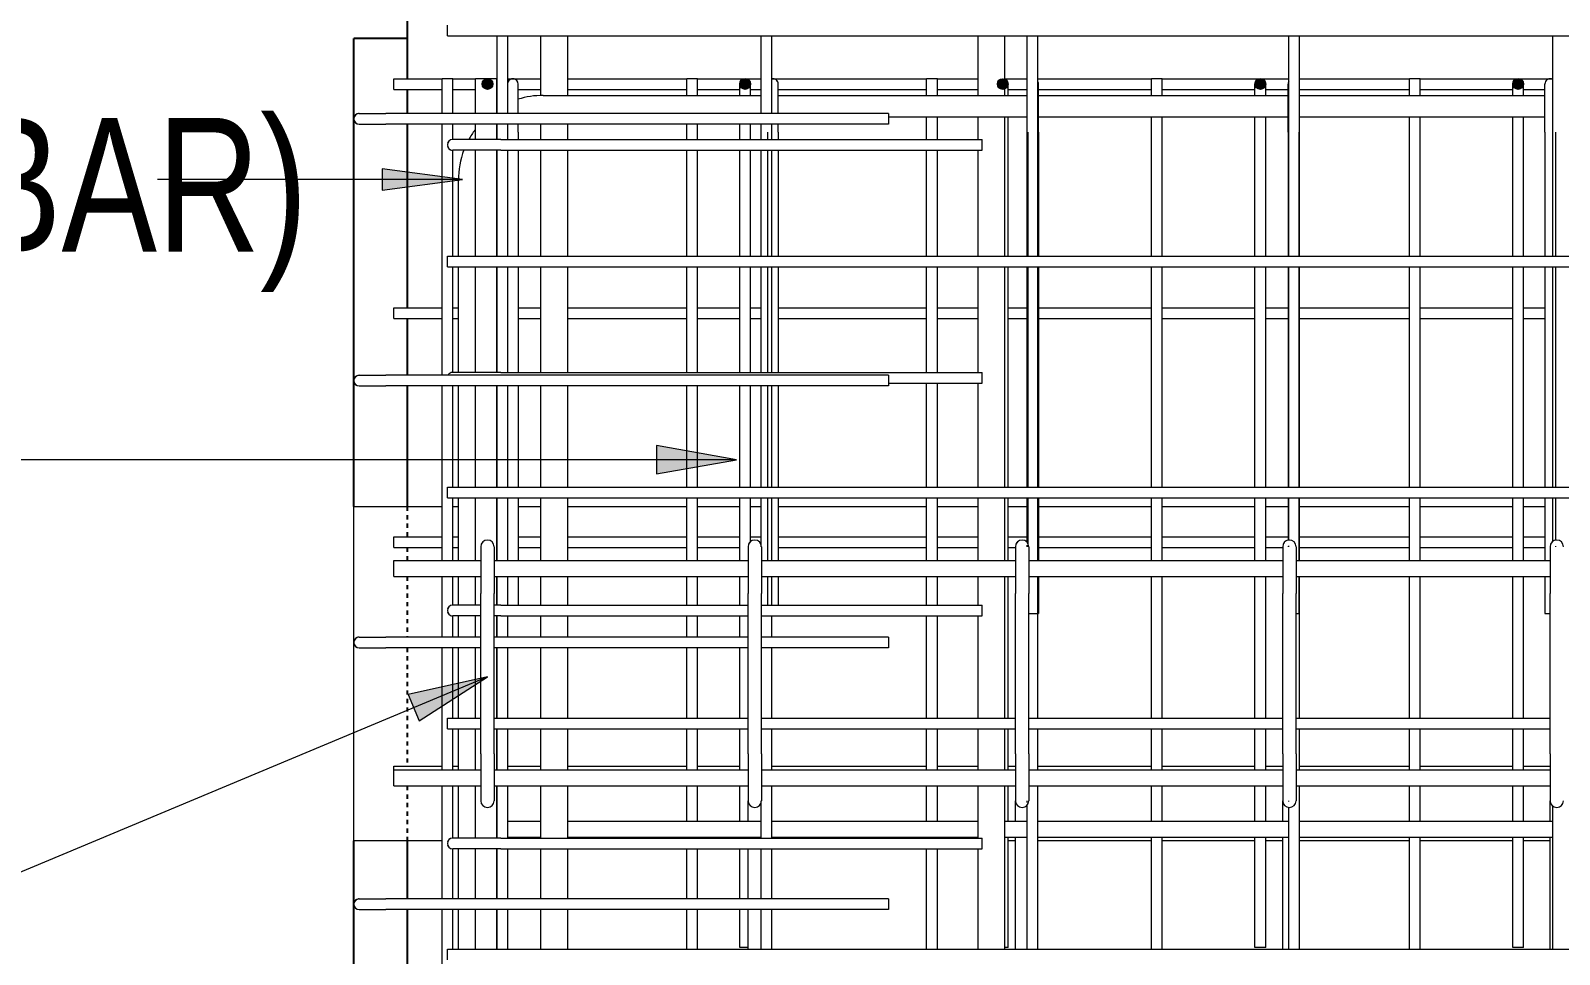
# Model space of a CAD drawing. Header units: millimetres. Extents: x 15382 to 36280, y -2060 to 13564.
# Drawn here: x 18068 to 19212, y 2975 to 3666 of the extents above; entities that cross this region are included whole.
import ezdxf

# ---------------------------------------------------------------- set-up
doc = ezdxf.new("R2010")
doc.units = ezdxf.units.MM
doc.linetypes.add('Dash', pattern=[6.36, 3.18, -3.18])
for name, color, linetype, lineweight in [('A-WALL', 113, 'Continuous', 25), ('A-WALL-HDLN', 110, 'Dash', 25), ('S-BEAM', 12, 'Continuous', 18), ('S-RBAR', 171, 'Continuous', 18), ('S-RBAR-IDEN', 171, 'Continuous', 9)]:
    doc.layers.add(name, color=color, linetype=linetype, lineweight=lineweight)
doc.styles.add('Nirmala UI Semilight', font='NirmalaS.ttf', dxfattribs={"width": 0.8, "height": 100})

# ---------------------------------------------------------------- blocks, each defined once
blk = doc.blocks.new('M_Rectangular Corbel - M_Rectangular Corbel-1451328-Elevation Front 1')
at = {"layer": 'S-BEAM'}
for p, q in [((18310.1, 3060), (18310.1, 3310)), ((18310.1, 3310), (18376.1, 3310)), ((18384.1, 3310), (18388.3, 3310)), ((18433, 3310), (18450.1, 3310)), ((18470.1, 3310), (18559.2, 3310)), ((18567.2, 3310), (18598.8, 3310)), ((18606.8, 3310), (18614.7, 3310)), ((18627.6, 3310), (18738.6, 3310)), ((18746.6, 3310), (18777.1, 3310)), ((18799.5, 3310), (18813.7, 3310)), ((18822.3, 3310), (18906.7, 3310)), ((18914.7, 3310), (18984.2, 3310)), ((18992.2, 3310), (19008.9, 3310)), ((19017.6, 3310), (19099.8, 3310)), ((19107.8, 3310), (19177, 3310)), ((19185, 3310), (19201, 3310)), ((18376.1, 3060), (18310.1, 3060)), ((18805, 3060), (18799.5, 3060)), ((18906.7, 3060), (18821.7, 3060)), ((18984.2, 3060), (18914.7, 3060)), ((19004.9, 3060), (18992.2, 3060)), ((19099.8, 3060), (19017.6, 3060)), ((19177, 3060), (19107.8, 3060)), ((19204.9, 3060), (19185, 3060))]:
    blk.add_line(p, q, dxfattribs=at)

msp = doc.modelspace()

# ---------------------------------------------------------------- hatches: boundary and pattern name
at = {"layer": 'S-RBAR'}
for points in [[(18410.1, 3622), (18414.1, 3626), (18410.1, 3630), (18406.1, 3626), (18406.4, 3625.6)], [(18602.8, 3622), (18606.8, 3626), (18602.8, 3630), (18598.8, 3626)], [(18795.5, 3622), (18799.5, 3626), (18795.5, 3630), (18791.5, 3626)], [(18988.2, 3622), (18992.2, 3626), (18988.2, 3630), (18984.2, 3626)], [(19181, 3622), (19185, 3626), (19181, 3630), (19177, 3626)]]:
    msp.add_hatch(color=256, dxfattribs=at).paths.add_polyline_path(points)
h = msp.add_hatch(color=256, dxfattribs=at)
edge = h.paths.add_edge_path()
edge.add_arc((18410.1, 3626), 4, 0, 360)
h = msp.add_hatch(color=256, dxfattribs=at)
edge = h.paths.add_edge_path()
edge.add_arc((18602.8, 3626), 4, 0, 360)
h = msp.add_hatch(color=256, dxfattribs=at)
edge = h.paths.add_edge_path()
edge.add_arc((18795.5, 3626), 4, 0, 360)
h = msp.add_hatch(color=256, dxfattribs=at)
edge = h.paths.add_edge_path()
edge.add_arc((18988.2, 3626), 4, 0, 360)
h = msp.add_hatch(color=256, dxfattribs=at)
edge = h.paths.add_edge_path()
edge.add_arc((19181, 3626), 4, 0, 360)
at = {"layer": 'S-RBAR-IDEN'}
for points in [[(18391.3, 3554.6), (18331.3, 3562.5), (18331.3, 3546.7)], [(18596.4, 3345.1), (18536.4, 3355.7), (18536.4, 3334.5)], [(18410.1, 3182.8), (18350.7, 3169.4), (18358.9, 3149.9)]]:
    msp.add_hatch(color=256, dxfattribs=at).paths.add_polyline_path(points)

# ---------------------------------------------------------------- linework, layer by layer
at = {"layer": 'A-WALL'}
for p, q in [((18350.1, 3700), (18350.1, 3630)), ((18310.1, 3310), (18310.1, 3660)), ((18350.1, 3660), (18310.1, 3660)), ((18350.1, 3622), (18350.1, 3604)), ((18350.1, 3596), (18350.1, 3458.7)), ((18350.1, 3450.7), (18350.1, 3408.2)), ((18350.1, 3400.2), (18350.1, 3310)), ((18310.1, -1395), (18310.1, 3060)), ((18350.1, 3060), (18350.1, 3016.6)), ((18350.1, 3008.6), (18350.1, 2944.6))]:
    msp.add_line(p, q, dxfattribs=at)
at = {"layer": 'A-WALL-HDLN'}
for p, q in [((18350.1, 3310), (18350.1, 3287.3)), ((18350.1, 3279.3), (18350.1, 3269.7)), ((18350.1, 3257.7), (18350.1, 3212.4)), ((18350.1, 3204.4), (18350.1, 3116)), ((18350.1, 3101.1), (18350.1, 3060))]:
    msp.add_line(p, q, dxfattribs=at)
at = {"layer": 'S-RBAR'}
for p, q in [((18380.1, 3662), (18380.1, 3670)), ((18380.1, 3662), (20434.6, 3662)), ((18417.3, 3604), (18417.3, 3662)), ((18425.3, 3604), (18425.3, 3662)), ((18450.1, 3617.3), (18450.1, 3662)), ((18470.1, 3617.5), (18470.1, 3662)), ((18614.7, 3604), (18614.7, 3662)), ((18622.7, 3604), (18622.7, 3662)), ((18777.1, 3617.5), (18777.1, 3662)), ((18797.1, 3617.5), (18797.1, 3662)), ((18813.7, 3497.3), (18813.7, 3662)), ((18821.7, 3497.3), (18821.7, 3662)), ((19009.6, 3497.3), (19009.6, 3662)), ((19017.6, 3497.3), (19017.6, 3662)), ((19207, 3497.3), (19207, 3662)), ((18340.1, 3630), (18376.1, 3630)), ((18340.1, 3622), (18340.1, 3630)), ((18384.1, 3630), (18376.1, 3630)), ((18376.1, 3604), (18376.1, 3630)), ((18384.1, 3604), (18384.1, 3630)), ((18384.1, 3630), (18401.1, 3630)), ((18417.1, 3630), (18401.1, 3630)), ((18401.1, 3604), (18401.1, 3630)), ((18410.1, 3630), (18406.1, 3626)), ((18406.1, 3626), (18406.4, 3625.6)), ((18406.4, 3625.6), (18410.1, 3622)), ((18414.1, 3626), (18410.1, 3630)), ((18410.1, 3622), (18414.1, 3626)), ((18417.1, 3604), (18417.1, 3630)), ((18425.3, 3630), (18450.1, 3630)), ((18433, 3604.3), (18433, 3626)), ((18470.1, 3630), (18559.2, 3630)), ((18567.2, 3630), (18559.2, 3630)), ((18559.2, 3617.5), (18559.2, 3630)), ((18567.2, 3617.5), (18567.2, 3630)), ((18567.2, 3630), (18614.7, 3630)), ((18602.8, 3630), (18598.8, 3626)), ((18598.8, 3617.9), (18598.8, 3626)), ((18598.8, 3626), (18602.8, 3622)), ((18606.8, 3626), (18602.8, 3630)), ((18602.8, 3622), (18606.8, 3626)), ((18606.8, 3617.9), (18606.8, 3626)), ((18622.7, 3630), (18738.6, 3630)), ((18627.6, 3604.3), (18627.6, 3626)), ((18746.6, 3630), (18738.6, 3630)), ((18738.6, 3617.5), (18738.6, 3630)), ((18746.6, 3617.5), (18746.6, 3630)), ((18746.6, 3630), (18777.1, 3630)), ((18795.5, 3630), (18791.5, 3626)), ((18791.5, 3626), (18795.5, 3622)), ((18799.5, 3626), (18795.5, 3630)), ((18795.5, 3622), (18799.5, 3626)), ((18797.1, 3630), (18813.7, 3630)), ((18799.5, 3617.9), (18799.5, 3626)), ((18821.7, 3630), (18906.7, 3630)), ((18822.3, 3590), (18822.3, 3626)), ((18914.7, 3630), (18906.7, 3630)), ((18906.7, 3617.5), (18906.7, 3630)), ((18914.7, 3617.5), (18914.7, 3630)), ((18914.7, 3630), (19009.6, 3630)), ((18988.2, 3630), (18984.2, 3626)), ((18984.2, 3617.9), (18984.2, 3626)), ((18984.2, 3626), (18988.2, 3622)), ((18992.2, 3626), (18988.2, 3630)), ((18988.2, 3622), (18992.2, 3626)), ((18992.2, 3617.9), (18992.2, 3626)), ((19008.9, 3590), (19008.9, 3626)), ((19017.6, 3630), (19099.8, 3630)), ((19107.8, 3630), (19099.8, 3630)), ((19099.8, 3617.5), (19099.8, 3630)), ((19107.8, 3617.5), (19107.8, 3630)), ((19107.8, 3630), (19207, 3630)), ((19181, 3630), (19177, 3626)), ((19177, 3617.9), (19177, 3626)), ((19177, 3626), (19181, 3622)), ((19185, 3626), (19181, 3630)), ((19181, 3622), (19185, 3626)), ((19185, 3617.9), (19185, 3626)), ((19201, 3590), (19201, 3626)), ((18340.1, 3622), (18376.1, 3622)), ((18384.1, 3622), (18401.1, 3622)), ((18433, 3622), (18450.1, 3622)), ((18451.8, 3617.5), (18614.7, 3617.5)), ((18470.1, 3622), (18559.2, 3622)), ((18567.2, 3622), (18598.8, 3622)), ((18606.8, 3622), (18614.7, 3622)), ((18627.6, 3622), (18738.6, 3622)), ((18627.6, 3617.5), (18813.7, 3617.5)), ((18746.6, 3622), (18777.1, 3622)), ((18799.5, 3622), (18813.7, 3622)), ((18822.3, 3622), (18906.7, 3622)), ((18822.3, 3617.5), (19008.9, 3617.5)), ((18914.7, 3622), (18984.2, 3622)), ((18992.2, 3622), (19008.9, 3622)), ((19017.6, 3622), (19099.8, 3622)), ((19017.6, 3617.5), (19201, 3617.5)), ((19107.8, 3622), (19177, 3622)), ((19185, 3622), (19201, 3622)), ((18314.1, 3604), (18334.1, 3604)), ((18710.1, 3604), (18334.1, 3604)), ((18710.1, 3604), (18710.1, 3596)), ((18314.1, 3596), (18334.1, 3596)), ((18710.1, 3596), (18334.1, 3596)), ((18376.1, 3408.2), (18376.1, 3596)), ((18384.1, 3584.5), (18384.1, 3596)), ((18401.1, 3584.5), (18401.1, 3596)), ((18417.1, 3584.5), (18417.1, 3596)), ((18417.3, 3584.5), (18417.3, 3596)), ((18425.3, 3584.5), (18425.3, 3596)), ((18433, 3590), (18433, 3596.3)), ((18450.1, 3584.5), (18450.1, 3596)), ((18470.1, 3584.5), (18470.1, 3596)), ((18559.2, 3584.5), (18559.2, 3596)), ((18567.2, 3584.5), (18567.2, 3596)), ((18598.8, 3584.5), (18598.8, 3596)), ((18606.8, 3584.5), (18606.8, 3596)), ((18614.7, 3584.5), (18614.7, 3596)), ((18622.7, 3584.5), (18622.7, 3596)), ((18627.6, 3590), (18627.6, 3596.3)), ((18710.1, 3601.5), (18813.7, 3601.5)), ((18738.6, 3584.5), (18738.6, 3601.5)), ((18746.6, 3584.5), (18746.6, 3601.5)), ((18777.1, 3584.5), (18777.1, 3601.5)), ((18797.1, 3497.3), (18797.1, 3601.5)), ((18799.5, 3497.3), (18799.5, 3601.5)), ((18822.3, 3601.5), (19008.9, 3601.5)), ((18906.7, 3497.3), (18906.7, 3601.5)), ((18914.7, 3497.3), (18914.7, 3601.5)), ((18984.2, 3497.3), (18984.2, 3601.5)), ((18992.2, 3497.3), (18992.2, 3601.5)), ((19017.6, 3601.5), (19201, 3601.5)), ((19099.8, 3497.3), (19099.8, 3601.5)), ((19107.8, 3497.3), (19107.8, 3601.5)), ((19177, 3497.3), (19177, 3601.5)), ((19185, 3497.3), (19185, 3601.5)), ((18420.1, 3584.5), (18384.1, 3584.5)), ((18420.1, 3584.5), (18780.1, 3584.5)), ((18425, 3590), (18425, 3584.5)), ((18433, 3590), (18433, 3584.5)), ((18619.6, 3590), (18619.6, 3584.5)), ((18627.6, 3590), (18627.6, 3584.5)), ((18780.1, 3576.5), (18780.1, 3584.5)), ((18814.3, 3590), (18814.3, 3497.3)), ((18822.3, 3590), (18822.3, 3497.3)), ((19008.9, 3590), (19008.9, 3497.3)), ((19016.9, 3590), (19016.9, 3497.3)), ((19201, 3590), (19201, 3497.3)), ((19209, 3590), (19209, 3497.3)), ((18384.1, 3497.3), (18384.1, 3576.5)), ((18420.1, 3576.5), (18384.1, 3576.5)), ((18401.1, 3497.3), (18401.1, 3576.5)), ((18417.1, 3497.3), (18417.1, 3576.5)), ((18417.3, 3497.3), (18417.3, 3576.5)), ((18420.1, 3576.5), (18780.1, 3576.5)), ((18425, 3576.5), (18425, 3497.3)), ((18425.3, 3497.3), (18425.3, 3576.5)), ((18433, 3576.5), (18433, 3497.3)), ((18450.1, 3497.3), (18450.1, 3576.5)), ((18470.1, 3497.3), (18470.1, 3576.5)), ((18559.2, 3497.3), (18559.2, 3576.5)), ((18567.2, 3497.3), (18567.2, 3576.5)), ((18598.8, 3497.3), (18598.8, 3576.5)), ((18606.8, 3497.3), (18606.8, 3576.5)), ((18614.7, 3497.3), (18614.7, 3576.5)), ((18619.6, 3576.5), (18619.6, 3497.3)), ((18622.7, 3497.3), (18622.7, 3576.5)), ((18627.6, 3576.5), (18627.6, 3497.3)), ((18738.6, 3497.3), (18738.6, 3576.5)), ((18746.6, 3497.3), (18746.6, 3576.5)), ((18777.1, 3497.3), (18777.1, 3576.5)), ((18388.3, 3497.3), (18388.3, 3554)), ((18380.1, 3497.3), (20434.6, 3497.3)), ((18380.1, 3489.3), (18380.1, 3497.3)), ((18380.1, 3489.3), (20434.6, 3489.3)), ((18384.1, 3410.4), (18384.1, 3489.3)), ((18388.3, 3410.4), (18388.3, 3489.3)), ((18401.1, 3410.4), (18401.1, 3489.3)), ((18417.1, 3410.4), (18417.1, 3489.3)), ((18417.3, 3410.4), (18417.3, 3489.3)), ((18425, 3489.3), (18425, 3410.4)), ((18425.3, 3410.4), (18425.3, 3489.3)), ((18433, 3489.3), (18433, 3410.4)), ((18450.1, 3410.4), (18450.1, 3489.3)), ((18470.1, 3410.4), (18470.1, 3489.3)), ((18559.2, 3410.4), (18559.2, 3489.3)), ((18567.2, 3410.4), (18567.2, 3489.3)), ((18598.8, 3410.4), (18598.8, 3489.3)), ((18606.8, 3410.4), (18606.8, 3489.3)), ((18614.7, 3410.4), (18614.7, 3489.3)), ((18619.6, 3489.3), (18619.6, 3410.4)), ((18622.7, 3410.4), (18622.7, 3489.3)), ((18627.6, 3489.3), (18627.6, 3410.4)), ((18738.6, 3410.4), (18738.6, 3489.3)), ((18746.6, 3410.4), (18746.6, 3489.3)), ((18777.1, 3410.4), (18777.1, 3489.3)), ((18797.1, 3324.6), (18797.1, 3489.3)), ((18799.5, 3324.6), (18799.5, 3489.3)), ((18813.7, 3324.6), (18813.7, 3489.3)), ((18814.3, 3489.3), (18814.3, 3324.6)), ((18821.7, 3324.6), (18821.7, 3489.3)), ((18822.3, 3489.3), (18822.3, 3324.6)), ((18906.7, 3324.6), (18906.7, 3489.3)), ((18914.7, 3324.6), (18914.7, 3489.3)), ((18984.2, 3324.6), (18984.2, 3489.3)), ((18992.2, 3324.6), (18992.2, 3489.3)), ((19008.9, 3489.3), (19008.9, 3324.6)), ((19009.6, 3324.6), (19009.6, 3489.3)), ((19016.9, 3489.3), (19016.9, 3324.6)), ((19017.6, 3324.6), (19017.6, 3489.3)), ((19099.8, 3324.6), (19099.8, 3489.3)), ((19107.8, 3324.6), (19107.8, 3489.3)), ((19177, 3324.6), (19177, 3489.3)), ((19185, 3324.6), (19185, 3489.3)), ((19201, 3489.3), (19201, 3324.6)), ((19207, 3324.6), (19207, 3489.3)), ((19209, 3489.3), (19209, 3324.6)), ((18340.1, 3458.7), (18376.1, 3458.7)), ((18340.1, 3450.7), (18340.1, 3458.7)), ((18384.1, 3458.7), (18388.3, 3458.7)), ((18433, 3458.7), (18450.1, 3458.7)), ((18470.1, 3458.7), (18559.2, 3458.7)), ((18567.2, 3458.7), (18598.8, 3458.7)), ((18606.8, 3458.7), (18614.7, 3458.7)), ((18627.6, 3458.7), (18738.6, 3458.7)), ((18746.6, 3458.7), (18777.1, 3458.7)), ((18799.5, 3458.7), (18813.7, 3458.7)), ((18822.3, 3458.7), (18906.7, 3458.7)), ((18914.7, 3458.7), (18984.2, 3458.7)), ((18992.2, 3458.7), (19008.9, 3458.7)), ((19017.6, 3458.7), (19099.8, 3458.7)), ((19107.8, 3458.7), (19177, 3458.7)), ((19185, 3458.7), (19201, 3458.7)), ((18340.1, 3450.7), (18376.1, 3450.7)), ((18384.1, 3450.7), (18388.3, 3450.7)), ((18433, 3450.7), (18450.1, 3450.7)), ((18470.1, 3450.7), (18559.2, 3450.7)), ((18567.2, 3450.7), (18598.8, 3450.7)), ((18606.8, 3450.7), (18614.7, 3450.7)), ((18627.6, 3450.7), (18738.6, 3450.7)), ((18746.6, 3450.7), (18777.1, 3450.7)), ((18799.5, 3450.7), (18813.7, 3450.7)), ((18822.3, 3450.7), (18906.7, 3450.7)), ((18914.7, 3450.7), (18984.2, 3450.7)), ((18992.2, 3450.7), (19008.9, 3450.7)), ((19017.6, 3450.7), (19099.8, 3450.7)), ((19107.8, 3450.7), (19177, 3450.7)), ((19185, 3450.7), (19201, 3450.7)), ((18314.1, 3408.2), (18334.1, 3408.2)), ((18710.1, 3408.2), (18334.1, 3408.2)), ((18420.1, 3410.4), (18384.1, 3410.4)), ((18420.1, 3410.4), (18780.1, 3410.4)), ((18710.1, 3408.2), (18710.1, 3400.2)), ((18780.1, 3402.4), (18780.1, 3410.4)), ((18314.1, 3400.2), (18334.1, 3400.2)), ((18710.1, 3400.2), (18334.1, 3400.2)), ((18376.1, 3269.7), (18376.1, 3400.2)), ((18384.1, 3324.6), (18384.1, 3400.2)), ((18388.3, 3324.6), (18388.3, 3400.2)), ((18401.1, 3324.6), (18401.1, 3400.2)), ((18417.1, 3324.6), (18417.1, 3400.2)), ((18417.3, 3324.6), (18417.3, 3400.2)), ((18425, 3400.2), (18425, 3324.6)), ((18425.3, 3324.6), (18425.3, 3400.2)), ((18433, 3400.2), (18433, 3324.6)), ((18450.1, 3324.6), (18450.1, 3400.2)), ((18470.1, 3324.6), (18470.1, 3400.2)), ((18559.2, 3324.6), (18559.2, 3400.2)), ((18567.2, 3324.6), (18567.2, 3400.2)), ((18598.8, 3324.6), (18598.8, 3400.2)), ((18606.8, 3324.6), (18606.8, 3400.2)), ((18614.7, 3324.6), (18614.7, 3400.2)), ((18619.6, 3400.2), (18619.6, 3324.6)), ((18622.7, 3324.6), (18622.7, 3400.2)), ((18627.6, 3400.2), (18627.6, 3324.6)), ((18710.1, 3402.4), (18780.1, 3402.4)), ((18738.6, 3324.6), (18738.6, 3402.4)), ((18746.6, 3324.6), (18746.6, 3402.4)), ((18777.1, 3324.6), (18777.1, 3402.4)), ((18380.1, 3324.6), (20434.6, 3324.6)), ((18380.1, 3316.6), (18380.1, 3324.6)), ((18380.1, 3316.6), (20434.6, 3316.6)), ((18384.1, 3269.7), (18384.1, 3316.6)), ((18388.3, 3269.7), (18388.3, 3316.6)), ((18401.1, 3269.7), (18401.1, 3316.6)), ((18417.1, 3269.7), (18417.1, 3316.6)), ((18417.3, 3269.7), (18417.3, 3316.6)), ((18425, 3316.6), (18425, 3269.7)), ((18425.3, 3269.7), (18425.3, 3316.6)), ((18433, 3316.6), (18433, 3269.7)), ((18450.1, 3269.7), (18450.1, 3316.6)), ((18470.1, 3269.7), (18470.1, 3316.6)), ((18559.2, 3269.7), (18559.2, 3316.6)), ((18567.2, 3269.7), (18567.2, 3316.6)), ((18598.8, 3269.7), (18598.8, 3316.6)), ((18606.8, 3283.6), (18606.8, 3316.6)), ((18614.7, 3281.6), (18614.7, 3316.6)), ((18619.6, 3316.6), (18619.6, 3269.7)), ((18622.7, 3269.7), (18622.7, 3316.6)), ((18627.6, 3316.6), (18627.6, 3269.7)), ((18738.6, 3269.7), (18738.6, 3316.6)), ((18746.6, 3269.7), (18746.6, 3316.6)), ((18777.1, 3269.7), (18777.1, 3316.6)), ((18797.1, 3269.7), (18797.1, 3316.6)), ((18799.5, 3269.7), (18799.5, 3316.6)), ((18813.7, 3283.1), (18813.7, 3316.6)), ((18814.3, 3316.6), (18814.3, 3282.5)), ((18821.7, 3269.7), (18821.7, 3316.6)), ((18822.3, 3316.6), (18822.3, 3269.7)), ((18906.7, 3269.7), (18906.7, 3316.6)), ((18914.7, 3269.7), (18914.7, 3316.6)), ((18984.2, 3269.7), (18984.2, 3316.6)), ((18992.2, 3269.7), (18992.2, 3316.6)), ((19008.9, 3316.6), (19008.9, 3284.9)), ((19009.6, 3285), (19009.6, 3316.6)), ((19016.9, 3316.6), (19016.9, 3269.7)), ((19017.6, 3269.7), (19017.6, 3316.6)), ((19099.8, 3269.7), (19099.8, 3316.6)), ((19107.8, 3269.7), (19107.8, 3316.6)), ((19177, 3269.7), (19177, 3316.6)), ((19185, 3269.7), (19185, 3316.6)), ((19201, 3316.6), (19201, 3269.7)), ((19207, 3284), (19207, 3316.6)), ((19209, 3316.6), (19209, 3284.9)), ((18340.1, 3287.3), (18376.1, 3287.3)), ((18340.1, 3279.3), (18340.1, 3287.3)), ((18384.1, 3287.3), (18388.3, 3287.3)), ((18433, 3287.3), (18450.1, 3287.3)), ((18470.1, 3287.3), (18559.2, 3287.3)), ((18567.2, 3287.3), (18598.8, 3287.3)), ((18606.8, 3287.3), (18614.7, 3287.3)), ((18627.6, 3287.3), (18738.6, 3287.3)), ((18746.6, 3287.3), (18777.1, 3287.3)), ((18799.5, 3287.3), (18813.7, 3287.3)), ((18822.3, 3287.3), (18906.7, 3287.3)), ((18914.7, 3287.3), (18984.2, 3287.3)), ((18992.2, 3287.3), (19008.9, 3287.3)), ((19017.6, 3287.3), (19099.8, 3287.3)), ((19107.8, 3287.3), (19177, 3287.3)), ((19185, 3287.3), (19201, 3287.3)), ((18340.1, 3279.3), (18376.1, 3279.3)), ((18384.1, 3279.3), (18388.3, 3279.3)), ((18405.1, 3280), (18405.1, 3245)), ((18415.1, 3280), (18415.1, 3245)), ((18433, 3279.3), (18450.1, 3279.3)), ((18470.1, 3279.3), (18559.2, 3279.3)), ((18567.2, 3279.3), (18598.8, 3279.3)), ((18605, 3280), (18605, 3245)), ((18614.7, 3280), (18614.7, 3281.3)), ((18615, 3280), (18615, 3245)), ((18627.6, 3279.3), (18738.6, 3279.3)), ((18746.6, 3279.3), (18777.1, 3279.3)), ((18799.5, 3279.3), (18805, 3279.3)), ((18805, 3280), (18805, 3245)), ((18813.7, 3280), (18813.7, 3281.2)), ((18814.3, 3281.2), (18814.3, 3280)), ((18815, 3280), (18815, 3245)), ((18822.3, 3279.3), (18906.7, 3279.3)), ((18914.7, 3279.3), (18984.2, 3279.3)), ((18992.2, 3279.3), (19004.9, 3279.3)), ((19004.9, 3280), (19004.9, 3245)), ((19008.9, 3280.5), (19008.9, 3280)), ((19009.6, 3280), (19009.6, 3280.6)), ((19014.9, 3280), (19014.9, 3245)), ((19017.6, 3279.3), (19099.8, 3279.3)), ((19107.8, 3279.3), (19177, 3279.3)), ((19185, 3279.3), (19201, 3279.3)), ((19204.9, 3280), (19204.9, 3245)), ((19209, 3280.5), (19209, 3280)), ((18340.1, 3269.7), (18405.1, 3269.7)), ((18340.1, 3257.7), (18340.1, 3269.7)), ((18415.1, 3269.7), (18605, 3269.7)), ((18615, 3269.7), (18805, 3269.7)), ((18815, 3269.7), (19004.9, 3269.7)), ((19014.9, 3269.7), (19204.9, 3269.7)), ((18340.1, 3257.7), (18405.1, 3257.7)), ((18376.1, 3212.4), (18376.1, 3257.7)), ((18384.1, 3236.3), (18384.1, 3257.7)), ((18388.3, 3236.3), (18388.3, 3257.7)), ((18401.1, 3236.3), (18401.1, 3257.7)), ((18415.1, 3257.7), (18605, 3257.7)), ((18417.1, 3236.3), (18417.1, 3257.7)), ((18417.3, 3236.3), (18417.3, 3257.7)), ((18425, 3257.7), (18425, 3236.3)), ((18425.3, 3236.3), (18425.3, 3257.7)), ((18433, 3257.7), (18433, 3236.3)), ((18450.1, 3236.3), (18450.1, 3257.7)), ((18470.1, 3236.3), (18470.1, 3257.7)), ((18559.2, 3236.3), (18559.2, 3257.7)), ((18567.2, 3236.3), (18567.2, 3257.7)), ((18598.8, 3236.3), (18598.8, 3257.7)), ((18615, 3257.7), (18805, 3257.7)), ((18619.6, 3257.7), (18619.6, 3236.3)), ((18622.7, 3236.3), (18622.7, 3257.7)), ((18627.6, 3257.7), (18627.6, 3236.3)), ((18738.6, 3236.3), (18738.6, 3257.7)), ((18746.6, 3236.3), (18746.6, 3257.7)), ((18777.1, 3236.3), (18777.1, 3257.7)), ((18797.1, 3151.8), (18797.1, 3257.7)), ((18799.5, 3151.8), (18799.5, 3257.7)), ((18815, 3257.7), (19004.9, 3257.7)), ((18821.7, 3151.8), (18821.7, 3257.7)), ((18822.3, 3257.7), (18822.3, 3230)), ((18906.7, 3151.8), (18906.7, 3257.7)), ((18914.7, 3151.8), (18914.7, 3257.7)), ((18984.2, 3151.8), (18984.2, 3257.7)), ((18992.2, 3151.8), (18992.2, 3257.7)), ((19014.9, 3257.7), (19204.9, 3257.7)), ((19016.9, 3257.7), (19016.9, 3230)), ((19017.6, 3151.8), (19017.6, 3257.7)), ((19099.8, 3151.8), (19099.8, 3257.7)), ((19107.8, 3151.8), (19107.8, 3257.7)), ((19177, 3151.8), (19177, 3257.7)), ((19185, 3151.8), (19185, 3257.7)), ((19201, 3257.7), (19201, 3230)), ((18405.1, 3125), (18405.1, 3245)), ((18415.1, 3125), (18415.1, 3245)), ((18605, 3125), (18605, 3245)), ((18615, 3125), (18615, 3245)), ((18805, 3125), (18805, 3245)), ((18815, 3125), (18815, 3245)), ((19004.9, 3125), (19004.9, 3245)), ((19014.9, 3125), (19014.9, 3245)), ((19204.9, 3125), (19204.9, 3245)), ((18404.9, 3236.3), (18384.1, 3236.3)), ((18384.1, 3212.4), (18384.1, 3228.3)), ((18404.9, 3228.3), (18384.1, 3228.3)), ((18388.3, 3212.4), (18388.3, 3228.3)), ((18401.1, 3212.4), (18401.1, 3228.3)), ((18420.1, 3236.3), (18414.9, 3236.3)), ((18420.1, 3228.3), (18414.9, 3228.3)), ((18417.1, 3212.4), (18417.1, 3228.3)), ((18417.3, 3212.4), (18417.3, 3228.3)), ((18420.1, 3236.3), (18605, 3236.3)), ((18420.1, 3228.3), (18605, 3228.3)), ((18425.3, 3212.4), (18425.3, 3228.3)), ((18450.1, 3212.4), (18450.1, 3228.3)), ((18470.1, 3212.4), (18470.1, 3228.3)), ((18559.2, 3212.4), (18559.2, 3228.3)), ((18567.2, 3212.4), (18567.2, 3228.3)), ((18598.8, 3212.4), (18598.8, 3228.3)), ((18615, 3236.3), (18780.1, 3236.3)), ((18615, 3228.3), (18780.1, 3228.3)), ((18622.7, 3212.4), (18622.7, 3228.3)), ((18738.6, 3151.8), (18738.6, 3228.3)), ((18746.6, 3151.8), (18746.6, 3228.3)), ((18777.1, 3151.8), (18777.1, 3228.3)), ((18780.1, 3228.3), (18780.1, 3236.3)), ((18815, 3230), (18822.3, 3230)), ((19014.9, 3230), (19016.9, 3230)), ((19201, 3230), (19204.9, 3230)), ((18314.1, 3212.4), (18334.1, 3212.4)), ((18314.1, 3204.4), (18334.1, 3204.4)), ((18405.1, 3212.4), (18334.1, 3212.4)), ((18405.1, 3204.4), (18334.1, 3204.4)), ((18376.1, 3113.1), (18376.1, 3204.4)), ((18384.1, 3151.8), (18384.1, 3204.4)), ((18388.3, 3151.8), (18388.3, 3204.4)), ((18401.1, 3151.8), (18401.1, 3204.4)), ((18605, 3212.4), (18415.1, 3212.4)), ((18605, 3204.4), (18415.1, 3204.4)), ((18417.1, 3151.8), (18417.1, 3204.4)), ((18417.3, 3151.8), (18417.3, 3204.4)), ((18425.3, 3151.8), (18425.3, 3204.4)), ((18450.1, 3151.8), (18450.1, 3204.4)), ((18470.1, 3151.8), (18470.1, 3204.4)), ((18559.2, 3151.8), (18559.2, 3204.4)), ((18567.2, 3151.8), (18567.2, 3204.4)), ((18598.8, 3151.8), (18598.8, 3204.4)), ((18710.1, 3212.4), (18615, 3212.4)), ((18710.1, 3204.4), (18615, 3204.4)), ((18622.7, 3151.8), (18622.7, 3204.4)), ((18710.1, 3212.4), (18710.1, 3204.4)), ((18380.1, 3151.8), (18405.1, 3151.8)), ((18380.1, 3143.8), (18380.1, 3151.8)), ((18415.1, 3151.8), (18605, 3151.8)), ((18615, 3151.8), (18805, 3151.8)), ((18815, 3151.8), (19004.9, 3151.8)), ((19014.9, 3151.8), (19204.9, 3151.8)), ((18380.1, 3143.8), (18405.1, 3143.8)), ((18384.1, 3113.1), (18384.1, 3143.8)), ((18388.3, 3113.1), (18388.3, 3143.8)), ((18401.1, 3113.1), (18401.1, 3143.8)), ((18415.1, 3143.8), (18605, 3143.8)), ((18417.1, 3113.1), (18417.1, 3143.8)), ((18417.3, 3113.1), (18417.3, 3143.8)), ((18425.3, 3113.1), (18425.3, 3143.8)), ((18450.1, 3113.1), (18450.1, 3143.8)), ((18470.1, 3113.1), (18470.1, 3143.8)), ((18559.2, 3113.1), (18559.2, 3143.8)), ((18567.2, 3113.1), (18567.2, 3143.8)), ((18598.8, 3113.1), (18598.8, 3143.8)), ((18615, 3143.8), (18805, 3143.8)), ((18622.7, 3113.1), (18622.7, 3143.8)), ((18738.6, 3113.1), (18738.6, 3143.8)), ((18746.6, 3113.1), (18746.6, 3143.8)), ((18777.1, 3113.1), (18777.1, 3143.8)), ((18797.1, 3113.1), (18797.1, 3143.8)), ((18799.5, 3113.1), (18799.5, 3143.8)), ((18815, 3143.8), (19004.9, 3143.8)), ((18821.7, 3113.1), (18821.7, 3143.8)), ((18906.7, 3113.1), (18906.7, 3143.8)), ((18914.7, 3113.1), (18914.7, 3143.8)), ((18984.2, 3113.1), (18984.2, 3143.8)), ((18992.2, 3113.1), (18992.2, 3143.8)), ((19014.9, 3143.8), (19204.9, 3143.8)), ((19017.6, 3113.1), (19017.6, 3143.8)), ((19099.8, 3113.1), (19099.8, 3143.8)), ((19107.8, 3113.1), (19107.8, 3143.8)), ((19177, 3113.1), (19177, 3143.8)), ((19185, 3113.1), (19185, 3143.8)), ((18405.1, 3125), (18405.1, 3090)), ((18415.1, 3125), (18415.1, 3090)), ((18605, 3125), (18605, 3090)), ((18615, 3125), (18615, 3090)), ((18805, 3125), (18805, 3090)), ((18815, 3125), (18815, 3090)), ((19004.9, 3125), (19004.9, 3090)), ((19014.9, 3125), (19014.9, 3090)), ((19204.9, 3125), (19204.9, 3090)), ((18340.1, 3116), (18376.1, 3116)), ((18340.1, 3113.1), (18340.1, 3116)), ((18340.1, 3113.1), (18405.1, 3113.1)), ((18340.1, 3101.1), (18340.1, 3113.1)), ((18384.1, 3116), (18388.3, 3116)), ((18415.1, 3113.1), (18605, 3113.1)), ((18425.3, 3116), (18450.1, 3116)), ((18470.1, 3116), (18559.2, 3116)), ((18567.2, 3116), (18598.8, 3116)), ((18615, 3113.1), (18805, 3113.1)), ((18622.7, 3116), (18738.6, 3116)), ((18746.6, 3116), (18777.1, 3116)), ((18799.5, 3116), (18805, 3116)), ((18815, 3113.1), (19004.9, 3113.1)), ((18821.7, 3116), (18906.7, 3116)), ((18914.7, 3116), (18984.2, 3116)), ((18992.2, 3116), (19004.9, 3116)), ((19014.9, 3113.1), (19204.9, 3113.1)), ((19017.6, 3116), (19099.8, 3116)), ((19107.8, 3116), (19177, 3116)), ((19185, 3116), (19204.9, 3116)), ((18340.1, 3101.1), (18405.1, 3101.1)), ((18376.1, 3016.6), (18376.1, 3101.1)), ((18384.1, 3062.1), (18384.1, 3101.1)), ((18388.3, 3062.1), (18388.3, 3101.1)), ((18401.1, 3062.1), (18401.1, 3101.1)), ((18415.1, 3101.1), (18605, 3101.1)), ((18417.1, 3062.1), (18417.1, 3101.1)), ((18417.3, 3062.1), (18417.3, 3101.1)), ((18425.3, 3062.1), (18425.3, 3101.1)), ((18450.1, 3062.1), (18450.1, 3101.1)), ((18470.1, 3062.1), (18470.1, 3101.1)), ((18559.2, 3074.8), (18559.2, 3101.1)), ((18567.2, 3074.8), (18567.2, 3101.1)), ((18598.8, 3074.8), (18598.8, 3101.1)), ((18615, 3101.1), (18805, 3101.1)), ((18622.7, 3062.1), (18622.7, 3101.1)), ((18738.6, 3074.8), (18738.6, 3101.1)), ((18746.6, 3074.8), (18746.6, 3101.1)), ((18777.1, 3062.1), (18777.1, 3101.1)), ((18797.1, 2979.1), (18797.1, 3101.1)), ((18799.5, 3074.8), (18799.5, 3101.1)), ((18815, 3101.1), (19004.9, 3101.1)), ((18821.7, 2979.1), (18821.7, 3101.1)), ((18906.7, 3074.8), (18906.7, 3101.1)), ((18914.7, 3074.8), (18914.7, 3101.1)), ((18984.2, 3074.8), (18984.2, 3101.1)), ((18992.2, 3074.8), (18992.2, 3101.1)), ((19014.9, 3101.1), (19204.9, 3101.1)), ((19017.6, 2979.1), (19017.6, 3101.1)), ((19099.8, 3074.8), (19099.8, 3101.1)), ((19107.8, 3074.8), (19107.8, 3101.1)), ((19177, 3074.8), (19177, 3101.1)), ((19185, 3074.8), (19185, 3101.1)), ((18605, 3075.3), (18605, 3090)), ((18614.7, 3088.7), (18614.7, 3090)), ((18614.7, 3062.1), (18614.7, 3088.4)), ((18805, 3075.3), (18805, 3090)), ((18813.7, 3088.8), (18813.7, 3090)), ((19004.9, 3075.3), (19004.9, 3090)), ((19009.6, 3089.4), (19009.6, 3090)), ((19204.9, 3075.3), (19204.9, 3090)), ((18813.7, 2979.1), (18813.7, 3086.9)), ((19009.6, 2979.1), (19009.6, 3085)), ((19207, 2979.1), (19207, 3086)), ((18425.3, 3074.8), (18450.1, 3074.8)), ((18425.3, 3074.8), (18450.1, 3074.8)), ((18470.1, 3074.8), (18614.7, 3074.8)), ((18470.1, 3074.8), (18614.7, 3074.8)), ((18622.7, 3074.8), (18777.1, 3074.8)), ((18622.7, 3074.8), (18777.1, 3074.8)), ((18797.1, 3074.8), (18813.7, 3074.8)), ((18797.1, 3074.8), (18813.7, 3074.8)), ((18821.7, 3074.8), (19009.6, 3074.8)), ((18821.7, 3074.8), (19009.6, 3074.8)), ((19017.6, 3074.8), (19207, 3074.8)), ((19017.6, 3074.8), (19207, 3074.8)), ((18420.1, 3062.1), (18384.1, 3062.1)), ((18384.1, 3016.6), (18384.1, 3054.1)), ((18420.1, 3054.1), (18384.1, 3054.1)), ((18388.3, 3016.6), (18388.3, 3054.1)), ((18401.1, 3016.6), (18401.1, 3054.1)), ((18417.1, 3016.6), (18417.1, 3054.1)), ((18417.3, 3016.6), (18417.3, 3054.1)), ((18420.1, 3062.1), (18780.1, 3062.1)), ((18420.1, 3054.1), (18780.1, 3054.1)), ((18425.3, 3062.8), (18450.1, 3062.8)), ((18425.3, 3062.8), (18450.1, 3062.8)), ((18425.3, 3016.6), (18425.3, 3054.1)), ((18450.1, 3016.6), (18450.1, 3054.1)), ((18470.1, 3062.8), (18614.7, 3062.8)), ((18470.1, 3062.8), (18614.7, 3062.8)), ((18470.1, 3016.6), (18470.1, 3054.1)), ((18559.2, 3062.1), (18559.2, 3062.8)), ((18559.2, 3016.6), (18559.2, 3054.1)), ((18567.2, 3062.1), (18567.2, 3062.8)), ((18567.2, 3016.6), (18567.2, 3054.1)), ((18598.8, 3062.1), (18598.8, 3062.8)), ((18598.8, 3016.6), (18598.8, 3054.1)), ((18605, 3062.4), (18605, 3063.1)), ((18605, 3016.6), (18605, 3054.1)), ((18614.7, 3016.6), (18614.7, 3054.1)), ((18622.7, 3062.8), (18777.1, 3062.8)), ((18622.7, 3062.8), (18777.1, 3062.8)), ((18622.7, 3016.6), (18622.7, 3054.1)), ((18738.6, 3062.1), (18738.6, 3062.8)), ((18738.6, 2979.1), (18738.6, 3054.1)), ((18746.6, 3062.1), (18746.6, 3062.8)), ((18746.6, 2979.1), (18746.6, 3054.1)), ((18777.1, 2979.1), (18777.1, 3054.1)), ((18780.1, 3054.1), (18780.1, 3062.1)), ((18797.1, 3062.8), (18813.7, 3062.8)), ((18797.1, 3062.8), (18813.7, 3062.8)), ((18799.5, 2980.3), (18799.5, 3062.8)), ((18805, 3055), (18805, 3063.1)), ((18805, 2979.1), (18805, 3055)), ((18821.7, 3062.8), (19009.6, 3062.8)), ((18821.7, 3062.8), (19009.6, 3062.8)), ((18906.7, 2979.1), (18906.7, 3062.8)), ((18914.7, 2979.1), (18914.7, 3062.8)), ((18984.2, 2980.3), (18984.2, 3062.8)), ((18992.2, 2980.3), (18992.2, 3062.8)), ((19004.9, 3055), (19004.9, 3063.1)), ((19004.9, 2979.1), (19004.9, 3055)), ((19017.6, 3062.8), (19207, 3062.8)), ((19017.6, 3062.8), (19207, 3062.8)), ((19099.8, 2979.1), (19099.8, 3062.8)), ((19107.8, 2979.1), (19107.8, 3062.8)), ((19177, 2980.3), (19177, 3062.8)), ((19185, 2980.3), (19185, 3062.8)), ((19204.9, 3055), (19204.9, 3063.1)), ((19204.9, 2979.1), (19204.9, 3055)), ((18314.1, 3016.6), (18334.1, 3016.6)), ((18314.1, 3008.6), (18334.1, 3008.6)), ((18710.1, 3016.6), (18334.1, 3016.6)), ((18710.1, 3008.6), (18334.1, 3008.6)), ((18376.1, 2820.8), (18376.1, 3008.6)), ((18384.1, 2979.1), (18384.1, 3008.6)), ((18388.3, 2979.1), (18388.3, 3008.6)), ((18401.1, 2979.1), (18401.1, 3008.6)), ((18417.1, 2979.1), (18417.1, 3008.6)), ((18417.3, 2979.1), (18417.3, 3008.6)), ((18425.3, 2979.1), (18425.3, 3008.6)), ((18450.1, 2979.1), (18450.1, 3008.6)), ((18470.1, 2979.1), (18470.1, 3008.6)), ((18559.2, 2979.1), (18559.2, 3008.6)), ((18567.2, 2979.1), (18567.2, 3008.6)), ((18598.8, 2980.3), (18598.8, 3008.6)), ((18605, 2979.1), (18605, 3008.6)), ((18614.7, 2979.1), (18614.7, 3008.6)), ((18622.7, 2979.1), (18622.7, 3008.6)), ((18710.1, 3016.6), (18710.1, 3008.6)), ((18380.1, 2979.1), (20434.6, 2979.1)), ((18380.1, 2971.1), (18380.1, 2979.1)), ((18605, 2980.3), (18598.8, 2980.3)), ((18799.5, 2980.3), (18797.1, 2980.3)), ((18992.2, 2980.3), (18984.2, 2980.3)), ((19185, 2980.3), (19177, 2980.3))]:
    msp.add_line(p, q, dxfattribs=at)
for centre in [(18410.1, 3626), (18602.8, 3626), (18795.5, 3626), (18988.2, 3626), (19181, 3626)]:
    msp.add_circle(centre, 4, dxfattribs=at)
for centre, radius, start, end in [((18429, 3626), 4, 360, 159.3065), ((18429, 3626), 4, 105, 150), ((18429, 3626), 4, 30, 75), ((18602.8, 3626), 4, 360, 180), ((18623.6, 3626), 4, 360, 103.1043), ((18623.6, 3626), 4, 30, 75), ((18795.5, 3626), 4, 360, 60), ((18818.3, 3626), 4, 360, 29.9416), ((18988.2, 3626), 4, 360, 180), ((19012.9, 3626), 4, 150, 180), ((19012.9, 3626), 4, 165, 180), ((19181, 3626), 4, 360, 180), ((19205, 3626), 4, 60, 180), ((19205, 3626), 4, 165, 180), ((19205, 3626), 4, 105, 150), ((19205, 3626), 4, 60, 75), ((18451.8, 3554), 63.5, 90, 107.3022), ((18314.1, 3600), 4, 90, 270), ((18314.1, 3600), 4, 120, 165), ((18314.1, 3600), 4, 90, 105), ((18314.1, 3600), 4, 195, 240), ((18451.8, 3554), 63.5, 143.6865, 151.2077), ((18384.1, 3580.5), 4, 90, 270), ((18384.1, 3580.5), 4, 120, 165), ((18384.1, 3580.5), 4, 195, 240), ((18384.1, 3580.5), 4, 255, 270), ((18451.8, 3554), 63.5, 159.0431, 180), ((18314.1, 3404.2), 4, 90, 270), ((18314.1, 3404.2), 4, 90, 105), ((18384.1, 3406.4), 4, 90, 150), ((18384.1, 3406.4), 4, 120, 150), ((18314.1, 3404.2), 4, 120, 165), ((18314.1, 3404.2), 4, 195, 240), ((18410.1, 3280), 5, 0, 180), ((18610, 3280), 5, 0, 180), ((18610, 3280), 5, 120, 150), ((18610, 3280), 5, 30, 60), ((18810, 3280), 5, 0, 180), ((18810, 3280), 5, 120, 150), ((18810, 3280), 5, 45, 60), ((19009.9, 3280), 5, 0, 180), ((19009.9, 3280), 5, 120, 150), ((19209.9, 3280), 5, 0, 180), ((18384.1, 3232.3), 4, 90, 270), ((18384.1, 3232.3), 4, 120, 165), ((18384.1, 3232.3), 4, 195, 240), ((18384.1, 3232.3), 4, 255, 270), ((18314.1, 3208.4), 4, 90, 270), ((18314.1, 3208.4), 4, 120, 165), ((18314.1, 3208.4), 4, 195, 240), ((18314.1, 3208.4), 4, 90, 105), ((18410.1, 3090), 5, 180, 360), ((18610, 3090), 5, 180, 360), ((18810, 3090), 5, 180, 360), ((19009.9, 3090), 5, 180, 360), ((19209.9, 3090), 5, 180, 360), ((18384.1, 3058.1), 4, 90, 270), ((18384.1, 3058.1), 4, 120, 165), ((18384.1, 3058.1), 4, 195, 240), ((18384.1, 3058.1), 4, 255, 270), ((18314.1, 3012.6), 4, 90, 270), ((18314.1, 3012.6), 4, 120, 165), ((18314.1, 3012.6), 4, 195, 240), ((18314.1, 3012.6), 4, 90, 105)]:
    msp.add_arc(centre, radius, start, end, dxfattribs=at)
at = {"layer": 'S-RBAR-IDEN'}
for p, q in [((18391.3, 3554.6), (18331.3, 3562.5)), ((18331.3, 3562.5), (18331.3, 3546.7)), ((18391.3, 3554.6), (18163.3, 3554.6)), ((18331.3, 3546.7), (18391.3, 3554.6)), ((18596.4, 3345.1), (18536.4, 3355.7)), ((18536.4, 3355.7), (18536.4, 3334.5)), ((18596.4, 3345.1), (17763.3, 3345.1)), ((18536.4, 3334.5), (18596.4, 3345.1)), ((18410.1, 3182.8), (18010.5, 3015.5)), ((18410.1, 3182.8), (18350.7, 3169.4)), ((18358.9, 3149.9), (18410.1, 3182.8)), ((18350.7, 3169.4), (18358.9, 3149.9))]:
    msp.add_line(p, q, dxfattribs=at)

# ---------------------------------------------------------------- block references
at = {"layer": 'S-BEAM'}
msp.add_blockref('M_Rectangular Corbel - M_Rectangular Corbel-1451328-Elevation Front 1', (0, 0), dxfattribs=at)

# ---------------------------------------------------------------- texts
at = {"layer": 'S-RBAR-IDEN', "insert": (16884.9, 3600.7), "char_height": 100, "width": 1546.936, "attachment_point": 1, "style": 'Nirmala UI Semilight'}
msp.add_mtext('-(2) -(T16 PERIMETER BAR)', dxfattribs=at)

doc.saveas('drawing.dxf')
